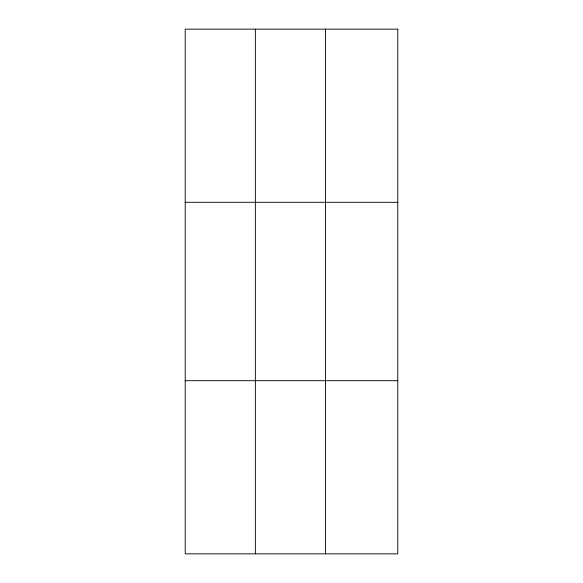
<?xml version="1.0" encoding="UTF-8"?>
<svg xmlns="http://www.w3.org/2000/svg" width="583" height="583" viewBox="0 0 583 583"><rect width="100%" height="100%" fill="white"/><g stroke="black" fill="none" stroke-linecap="round" stroke-linejoin="round"><path stroke-width="0.87" d="M255.369 553.85L255.369 29.15M325.503 553.85L325.503 29.15M185.226 202.301L397.774 202.301M185.226 380.699L397.774 380.699M397.774 29.15L397.774 553.85L185.226 553.85L185.226 29.15L397.774 29.15"/></g></svg>
